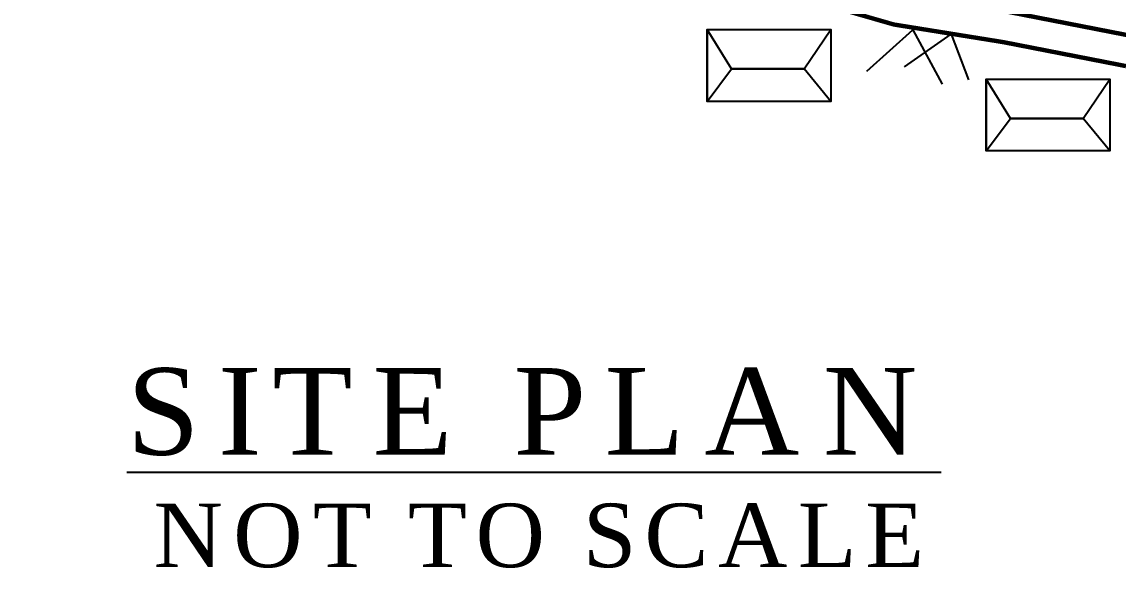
# Model space of a CAD drawing. Header units: inches. Extents: x -885 to 26362, y -28010 to 990.
# Drawn here: x 4381.29 to 4400.93, y -2407.21 to -2397.43 of the extents above; entities that cross this region are included whole.
import ezdxf

# ---------------------------------------------------------------- set-up
doc = ezdxf.new("R2010")
doc.units = ezdxf.units.IN
doc.header["$MEASUREMENT"] = 0
doc.layers.add('BUILDING', color=5, linetype='Continuous', lineweight=15)
doc.layers.add('Text', color=7, linetype='Continuous')
doc.styles.add('Text', font='times.ttf', dxfattribs={"height": 240})

msp = doc.modelspace()

# ---------------------------------------------------------------- linework, layer by layer
at = {"layer": 'BUILDING', "const_width": 0.078483}
for points in [[(4380.857988, -2389.063863), (4382.142761, -2389.365237), (4382.802747, -2389.553826), (4383.942323, -2389.503905), (4385.781485, -2389.557524), (4386.51187, -2389.638876), (4386.828663, -2389.797883), (4387.167456, -2390.576277), (4387.45345, -2392.075749), (4387.642646, -2392.512094), (4388.289433, -2392.684043), (4389.336611, -2392.684043), (4390.154994, -2392.493604), (4390.911778, -2392.247698), (4391.334169, -2392.587899), (4391.844559, -2393.277545), (4392.834538, -2394.340673), (4393.802518, -2395.167139), (4394.999293, -2395.980662), (4395.958473, -2396.625934), (4397.03645, -2396.936552), (4398.97681, -2397.249019), (4401.181164, -2397.679817)], [(4380.785152, -2389.611073), (4382.004477, -2389.897094), (4382.737623, -2390.106589), (4383.946346, -2390.053639), (4385.743008, -2390.106019), (4386.353315, -2390.173996), (4386.404349, -2390.199612), (4386.639276, -2390.739368), (4386.925198, -2392.23846), (4387.244422, -2392.974691), (4388.217652, -2393.233426), (4389.399689, -2393.233426), (4390.302409, -2393.023362), (4390.798753, -2392.862082), (4390.934571, -2392.971473), (4391.421388, -2393.629266), (4392.453902, -2394.738072), (4393.468725, -2395.604533), (4394.691539, -2396.435756), (4395.723427, -2397.129942), (4396.916282, -2397.473662), (4398.880424, -2397.789959), (4401.075791, -2398.219)]]:
    msp.add_lwpolyline(points, dxfattribs=at)
at = {"layer": 'Text'}
for points in [[(4393.569258, -2397.565398), (4395.789276, -2397.565398), (4395.789276, -2398.851843), (4393.569258, -2398.851843)], [(4398.568644, -2398.452259), (4400.788662, -2398.452259), (4400.788662, -2399.738704), (4398.568644, -2399.738704)]]:
    msp.add_lwpolyline(points, close=True, dxfattribs=at)
for points in [[(4395.311551, -2398.270438), (4395.789276, -2397.565398), (4395.789276, -2398.851843), (4395.311551, -2398.270438), (4394.005956, -2398.270438), (4393.569258, -2397.565398), (4393.569258, -2398.851843), (4394.005956, -2398.270438)], [(4400.310936, -2399.157299), (4400.788662, -2398.452259), (4400.788662, -2399.738704), (4400.310936, -2399.157299), (4399.005341, -2399.157299), (4398.568644, -2398.452259), (4398.568644, -2399.738704), (4399.005341, -2399.157299)]]:
    msp.add_lwpolyline(points, dxfattribs=at)
at = {"layer": 'Text', "color": 5, "lineweight": 25}
for points in [[(4396.431566, -2398.312318), (4397.255836, -2397.570867), (4397.781418, -2398.544198)], [(4397.106544, -2398.230087), (4397.942544, -2397.649531), (4398.256263, -2398.465839)]]:
    msp.add_lwpolyline(points, dxfattribs=at)
at = {"layer": 'Text', "color": 6}
for points in [[(4394.005956, -2398.270438), (4395.311551, -2398.270438)], [(4399.005341, -2399.157299), (4400.310936, -2399.157299)]]:
    msp.add_lwpolyline(points, dxfattribs=at)

# ---------------------------------------------------------------- texts
at = {"layer": 'Text', "insert": (4383.173888, -2403.628997), "char_height": 1.55396904, "attachment_point": 1, "style": 'Text'}
msp.add_mtext('{\\T1.25;\\LSITE PLAN}', dxfattribs=at)
at = {"layer": 'Text', "color": 1, "insert": (4383.649895, -2406.057484), "char_height": 1.13957729, "attachment_point": 1, "style": 'Text'}
msp.add_mtext('{\\T1.15;\\C256;NOT TO SCALE}', dxfattribs=at)

doc.saveas('drawing.dxf')
